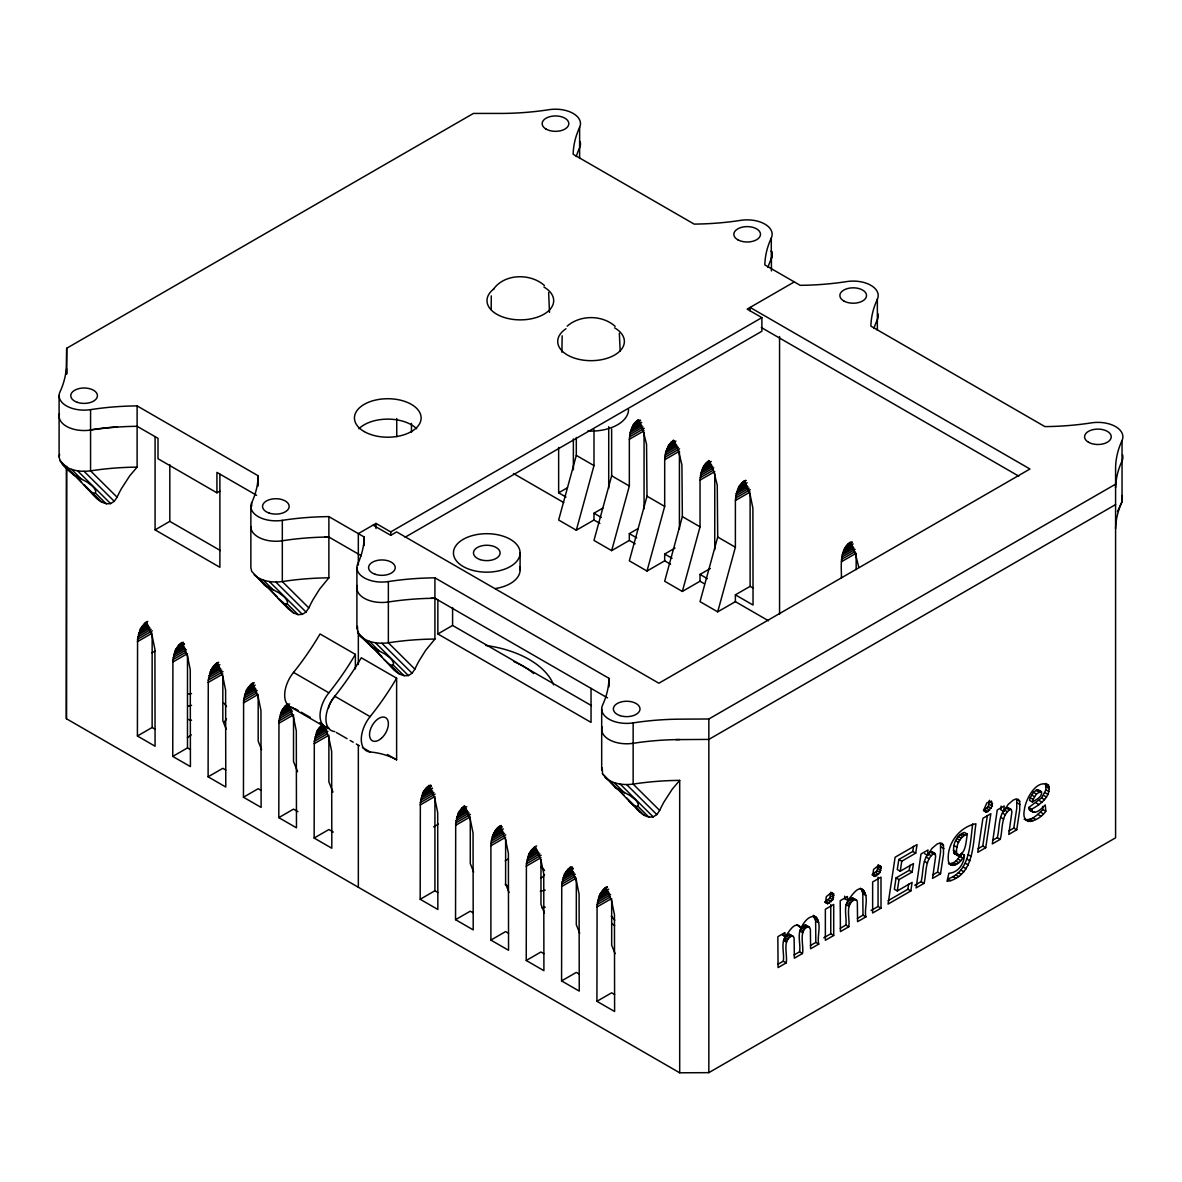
<?xml version="1.0" encoding="UTF-8"?>
<svg xmlns="http://www.w3.org/2000/svg" width="1182" height="1182" viewBox="0 0 1182 1182"><rect width="100%" height="100%" fill="white"/><g stroke="black" fill="none" stroke-linecap="round" stroke-linejoin="round"><path stroke-width="1.5" d="M59.1 395.704L59.1 456.917C60.843 465.619 69.31 471.145 75.84 476.479A35.874 2.364 50 0 1 84.099 485.344C91.915 492.067 98.667 505.275 110.606 503.606L114.27 501.316L117.077 497.194A287.108 165.761 60 0 1 121.465 488.594L129.71 475.844L137.112 467.126L137.112 405.899A190.435 109.941 0 0 0 90.571 409.637A24.999 14.435 0 0 1 59.957 391.966A190.435 109.941 0 0 0 66.428 365.09L66.68 348.262L473.421 113.428L502.453 113.428A190.435 109.956 0 0 0 549.009 109.69A24.999 14.435 0 0 1 579.623 127.375L579.623 158.432M66.68 374.192L66.68 348.262M117.077 497.194L90.571 470.864L90.571 409.637M137.407 736.002L137.57 639.299L140.348 628.972L146.243 622.057L152.138 635.768L154.916 649.317L155.078 746.211L137.407 736.002L152.138 727.491L152.153 635M172.749 756.406L172.912 659.704L175.69 649.376L181.585 642.461L187.48 656.187L190.258 669.721L190.42 766.616L172.749 756.406L187.48 747.91L187.495 655.419M208.106 776.81L208.268 680.123L211.046 669.78L216.941 662.866L222.837 676.592L225.614 690.125L225.777 787.02L208.106 776.81L222.837 768.315L225.777 770.014M59.484 413.597A24.999 14.435 0 0 0 90.571 430.041A190.435 109.941 0 0 1 117.535 427.057L125.351 426.613A190.435 109.941 0 0 1 137.112 426.303L158.019 438.33L158.004 458.734L216.912 492.805L216.941 472.401L256.597 495.288M222.837 675.794L222.837 720.695L226.235 729.205M243.448 797.229L243.61 700.527L246.388 690.199L252.283 683.285L258.178 696.996L260.956 710.545L261.119 807.424L243.448 797.229L258.178 788.719L261.119 790.418M278.804 817.634L278.967 720.931L281.744 710.604L287.64 703.689L293.535 717.4L296.313 730.949L296.475 827.843L278.804 817.634L293.52 809.123L297.938 811.679M324.385 726.782L328.877 737.819L331.654 751.353L331.817 848.248L314.146 838.038L314.309 741.336L317.086 731.008L321.578 725.172M358.338 887.254L358.338 745.502M358.338 664.491L358.338 631.351M358.338 565.085L358.323 533.614L375.994 523.419L390.74 531.915L390.74 535.328L373.054 525.118M420.186 899.266L420.349 802.563L423.126 792.236L429.022 785.321L434.917 799.032L437.695 812.581L437.857 909.475L420.186 899.266L434.917 890.755L434.932 796.446L420.201 804.957M455.543 919.67L455.705 822.967L458.483 812.64L464.378 805.725L470.273 819.451L473.051 832.985L473.214 929.879L455.543 919.67L470.273 911.174L473.214 912.873M490.885 940.089L490.899 845.765C491.121 838.481 493.426 830.473 499.72 826.129L505.615 839.855L508.393 853.389L508.555 950.284L490.885 940.089L505.615 931.579L508.555 933.278M505.63 839.057L505.615 883.959L509.014 892.469M526.241 960.493L526.404 863.791L529.181 853.463L535.077 846.548L540.972 860.26L543.75 873.808L543.912 970.688L526.241 960.493L540.957 951.983L543.912 953.682M540.972 859.477L540.972 904.378L544.37 912.873M566.001 497.061L558.643 492.805L558.643 447.461M561.583 980.897L561.745 884.195L564.523 873.867L570.418 866.953L576.314 880.679L579.091 894.213L579.254 991.107L561.583 980.897L576.314 972.402L579.254 974.101M573.373 469.786L573.373 438.965M576.328 879.881L576.314 924.782L579.712 933.278M576.299 437.429L576.314 455.395L558.643 520.021L576.314 530.216L593.985 465.605L593.999 429.672M596.925 1001.302L597.087 904.599L599.88 894.272L605.775 887.357L611.655 901.083L614.448 914.617L614.61 1011.511L596.925 1001.302L611.655 992.806L614.61 994.505M608.715 488.388L608.73 426.717M611.641 429.096L611.655 475.799L593.985 540.425L611.655 550.635L629.341 486.009L629.341 439.305L630.213 432.435L633.227 424.899L638.177 419.669L643.126 430.617L646.554 444.314L647.012 496.204L629.326 560.829L647.012 571.039L664.683 560.829L670.578 564.228M644.057 508.792L644.072 432.627M647.012 571.039L664.683 506.413L664.698 459.724L665.555 452.839L668.569 445.318L673.518 440.088L678.468 451.022L681.911 464.718L682.354 516.608L664.683 581.234L682.354 591.443L700.025 581.234L704.442 583.79M679.414 529.196L679.428 451.214L664.698 459.724M682.354 591.443L700.04 526.832L700.04 480.128L700.911 473.258L703.911 465.723L708.86 460.492L713.81 471.441L717.252 485.122L717.71 537.027L700.025 601.653L717.71 611.848L735.381 601.653L768.522 620.786M714.755 549.615L714.77 473.435M717.71 611.848L735.381 547.236L735.396 500.533L736.253 493.662L739.267 486.127L744.217 480.897L750.112 494.623L752.89 508.157L753.052 605.051L735.381 594.841L735.381 601.653M735.381 594.841L750.112 586.346L750.112 493.84M794.289 281.922L747.157 309.123L761.888 317.633L761.888 331.241L405.071 537.249M779.559 614.285L779.559 336.575M841.436 578.087C841.525 566.37 839.043 550.147 850.257 542.124L855.207 553.073L858.649 566.754M856.167 569.576L856.167 553.25L841.436 561.76M66.414 466.772L66.414 718.73L679.694 1072.798L708.845 1072.65L1115.586 837.816L1115.586 467.407A190.435 109.941 0 0 1 1122.043 440.531A24.999 14.435 0 0 0 1091.429 422.861A190.435 109.956 0 0 1 1044.888 426.599L870.883 326.129A190.435 109.941 0 0 1 877.354 299.253A24.999 14.435 0 0 0 846.74 281.582A190.435 109.956 0 0 1 800.184 285.32L764.828 264.916A190.435 109.941 0 0 1 771.299 238.04A24.999 14.435 0 0 0 740.686 220.354A190.435 109.956 0 0 1 694.144 224.092L573.152 154.251A190.435 109.941 0 0 1 579.623 127.375M66.606 373.719L66.68 368.666M66.414 718.73L66.68 466.24M927.604 855.369L927.988 849.991L921 854.025L916.109 887.904L924.029 883.338C926.703 873.853 924.442 859.181 934.268 853.315L935.686 855.96L932.554 878.403L940.532 873.808L943.502 854.054L943.472 845.263L942.128 843.372L939.941 842.973L937.001 844.096L931.918 848.454L927.604 855.369L924.664 853.655M491.269 295.855L491.195 309.566M943.472 845.263L940.532 843.564L940.547 852.355L937.577 872.109L932.79 874.872M992.54 840.372L997.298 837.624C999.957 828.154 997.697 813.482 1007.537 807.616L1011.319 809.596L1011.895 811.96L1008.763 834.418L1016.742 829.808L1019.711 810.069L1019.682 801.263L1016.742 799.564L1016.756 808.355L1013.787 828.109L1009.014 830.872M1001.095 806.109L1000.755 809.729L1003.71 811.428L1008.128 804.454L1013.21 800.096L1016.151 798.973L1018.337 799.372L1019.682 801.263M1003.71 811.428L1004.198 805.991L997.224 810.025L992.319 843.904L1000.238 839.338C1002.912 829.853 1000.652 815.181 1010.477 809.315L1011.319 809.596M807.439 927.338L805.474 924.856C794.925 928.742 801.322 943.945 799.534 951.806L794.112 954.938M810.379 945.541L815.816 942.409L815.639 920.97L813.216 915.356C823.691 920.394 816.422 935.612 818.757 944.108L810.616 948.806L810.379 929.052L808.414 926.555C797.865 930.441 804.262 945.644 802.475 953.505L794.348 958.203L794.112 938.227L793.403 936.572L789.236 934.223C778.761 938.198 784.966 953.298 783.252 961.202L777.83 964.335M1045.922 789.857L1045.538 783.474L1048.478 785.173C1051.817 796.269 1040.057 804.617 1031.694 809.168L1028.754 807.469L1041.549 797.939L1045.922 789.857L1048.877 791.556M864.337 891.184L860.245 888.288C870.883 893.164 863.673 908.382 865.933 916.877L857.571 921.694L857.334 901.896L856.595 900.196L852.34 897.877C841.421 901.674 847.302 916.981 845.839 925.078L840.254 928.298M856.595 900.196L855.28 899.576C844.362 903.373 850.242 918.68 848.779 926.777L840.417 931.608L840.195 900.684L847.464 896.488C846.46 907.85 855.605 883.323 863.185 889.987M793.403 936.572L792.191 935.922C781.701 939.897 787.906 954.997 786.207 962.902L778.066 967.6L777.845 936.676L784.937 932.583C783.991 943.65 791.482 921.945 798.146 925.654L801.056 927.855C803.627 922.536 809.36 914.203 816.156 917.069M958.351 855.812L954.273 853.626C951.776 845.943 956.238 834.935 964.409 832.423L967.364 834.123C965.797 841.259 966.418 852.444 958.351 855.812L957.213 855.325C954.716 847.642 959.193 836.634 967.364 834.123M972.742 823.824C970.008 842.884 970.599 871.518 947.801 878.935L950.756 880.634C974.19 872.937 972.875 843.18 975.933 823.78C958.957 826.824 945.836 845.071 948.57 862.106C952.751 870.41 962.547 860.629 964.394 855.147L961.439 853.434C958.957 858.206 954.672 864.337 948.57 863.599L951.525 865.298M888.155 900.64L907.894 889.248L908.648 884.121M913.568 846.297L912.785 851.439L898.822 859.506L897.271 869.538L900.226 871.237L901.763 861.205L915.725 853.138L917.055 844.569L895.114 857.231L888.066 904.097L910.834 890.947L912.105 882.407L897.301 890.947L894.36 889.248L896.059 877.916L909.209 870.336L910.007 865.268M827.681 903.713L824.741 902.014L829.838 898.039L830.71 892.218L833.65 893.917L832.778 899.738L827.681 903.713L825.435 902.442L826.351 896.606L831.404 892.676L833.65 893.917M874.976 876.423L872.035 874.71L877.133 870.735L878.004 864.914L880.945 866.613L880.073 872.434L874.976 876.423L872.73 875.153L873.646 869.302L878.699 865.372L880.945 866.613M897.301 890.947L899.014 879.615L912.149 872.035L913.479 863.584L900.226 871.237M914.75 885.288L921.088 881.624C923.748 872.153 921.487 857.482 931.327 851.616L935.11 853.596M961.01 856.359L961.439 853.434M964.394 855.147C964.143 863.909 958.129 872.626 948.88 873.306L947.018 881.358L950.756 880.634M978.031 848.75L982.774 846.017L987.354 815.595M985.729 847.716L990.841 813.718L982.922 818.284L977.809 852.281L985.729 847.716L982.774 846.017M986.29 812.137L984.311 810.985L984.015 809.33L986.852 802.874L991.476 801.056L992.23 806.065L987.93 811.517L986.29 812.137L983.35 810.438L988.27 806.567L989.364 800.288M59.1 456.917L59.661 454.435M137.112 405.899L258.178 475.799A190.435 109.956 0 0 1 251.707 502.675A24.999 14.435 0 0 0 282.321 520.346A190.435 109.941 0 0 1 328.877 516.623L364.219 537.027A190.435 109.956 0 0 1 357.747 563.903A24.999 14.435 0 0 0 388.361 581.574A190.435 109.941 0 0 1 434.917 577.85L434.917 639.063L425.771 650.174L419.255 660.546A287.108 165.761 60 0 0 414.882 669.13L412.075 673.252L408.411 675.557C396.472 677.212 389.72 664.003 381.889 657.281A35.874 2.364 50 0 0 373.645 648.519L360.244 636.079L357.747 632.592L357.466 626.371M615.305 787.596L618.422 789.842A35.874 2.364 50 0 1 626.682 798.589C629.356 800.968 635.369 809.463 638.339 805.326A35.874 10.741 19.4 0 0 634.926 799.357L629.696 795.338L615.305 787.596L602.539 773.914L602.244 767.694M562.174 335.806L561.893 352.221M1030.231 797.747L1029.522 800.362L1032.462 802.061C1035.846 799.638 1042.391 797.111 1041.549 791.955L1037.116 789.753L1033.423 792.295L1030.231 797.747L1033.171 799.446L1032.462 802.061M86.316 487.841C88.502 489.171 93.836 496.218 95.757 492.067A35.874 10.741 19.4 0 0 92.344 486.098L87.113 482.093L72.826 474.351M328.877 516.623L328.877 577.835L319.731 588.946L313.215 599.318A287.108 165.761 60 0 0 308.827 607.903L306.02 612.025L302.37 614.33L298.1 614.64L287.226 603.839L287.522 602.79A35.874 10.741 19.4 0 0 284.094 596.821L278.878 592.803L264.487 585.06L251.707 571.379L250.865 567.641L250.865 506.413M384.12 659.778C386.292 661.122 391.641 668.155 393.562 664.018A35.874 10.741 19.4 0 0 390.149 658.049L384.918 654.03L370.527 646.273M1033.171 799.446L1036.363 793.994L1040.973 791.467M1117.507 511.525L1122.043 501.759L1122.339 495.539M287.123 604.017L284.094 603.588L275.849 596.053A35.874 2.364 50 0 0 267.605 587.291L264.487 585.06M628.898 801.101C636.108 806.863 642.328 818.86 653.188 816.865L656.852 814.575L659.659 810.438A287.108 165.761 60 0 1 664.048 801.854L672.292 789.103L679.694 780.386L679.694 1072.798M493.485 289.191C504.596 273.411 530.688 273.116 544.474 285.556M567.168 326.158C580.14 314.737 602.303 314.722 615.172 326.38M1024.144 819.303C1031.576 821.387 1037.973 814.221 1042.879 809.537L1042.598 806.39M1048.478 785.173C1036.584 778.406 1025.71 799.106 1024.439 809.374C1020.465 828.257 1039.48 820.84 1045.819 811.236L1045.272 804.957C1041.948 807.808 1037.501 813.822 1032.566 811.842L1031.694 809.168M187.48 737.701L191.233 734.849M216.912 492.805L219.867 491.106M155.078 436.631L155.078 529.876L169.809 521.365L220.384 550.561M144.839 623.121L147.78 621.422M143.539 624.362L146.494 622.648M142.357 625.751L146.775 623.195M141.293 627.287L147.189 623.889M140.348 628.972L147.706 624.717M139.535 630.789L148.371 625.692M138.841 632.739L149.154 626.785M138.279 634.823L150.07 628.011M137.851 637.009L151.119 629.356M137.57 639.299L152.301 630.804M137.422 641.693L152.153 633.183M151.872 652.819L155.064 650.972M178.896 644.766L183.313 642.21M177.714 646.155L182.131 643.599M176.635 647.692L184.008 643.436M175.69 649.376L184.54 644.279M174.877 651.193L183.712 646.096M174.182 653.158L184.495 647.204M173.636 655.227L185.411 648.43M173.207 657.414L186.46 649.76M390.74 531.915L761.888 317.633M172.912 659.704L186.18 652.05M390.74 535.328L396.62 531.915L658.876 683.226L1029.95 469.003L750.112 307.423L750.112 310.836M172.764 662.097L187.495 653.587M215.538 663.944L218.478 662.245M214.238 665.17L218.655 662.614M635.473 421.974L638.413 420.275M213.055 666.559L217.473 664.003M634.291 423.363L640.171 419.965M211.992 668.096L217.887 664.698M633.227 424.899L640.585 420.659M211.046 669.78L219.882 664.683M632.281 426.584L639.639 422.343M210.219 671.612L219.069 666.5M631.454 428.416L641.767 422.462M209.539 673.563L219.852 667.608M630.76 430.366L641.072 424.412M208.978 675.631L220.753 668.835M630.213 432.435L641.989 425.638M208.549 677.818L221.802 670.164M629.784 434.621L643.038 426.968M208.268 680.123L222.999 671.612M629.504 436.926L644.22 428.416M208.121 682.502L222.837 674.006M629.341 439.305L644.072 430.809M558.643 492.805L567.478 487.708M250.88 684.348L253.835 682.649M249.579 685.575L254.012 683.033M670.815 442.378L673.77 440.679M248.397 686.964L252.815 684.422M669.633 443.767L674.05 441.226M247.334 688.515L253.229 685.102M668.569 445.318L675.927 441.063M246.388 690.199L255.223 685.087M667.623 447.003L674.981 442.748M245.575 692.017L254.411 686.919M666.811 448.82L675.646 443.723M244.881 693.967L255.194 688.013M666.116 450.77L676.429 444.816M244.319 696.035L256.11 689.239M665.555 452.839L677.345 446.042M243.906 698.237L257.159 690.583M665.126 455.04L678.394 447.387M243.61 700.527L256.863 692.874M664.845 457.331L679.576 448.82M243.462 702.921L258.193 694.41L258.178 741.099L261.577 749.61M576.314 530.216L593.985 520.021L593.985 513.21L602.82 508.112M284.936 705.994L287.876 704.295M706.171 462.797L709.111 461.098M283.754 707.383L289.649 703.97M704.989 464.186L709.407 461.63M282.69 708.919L288.571 705.521M703.911 465.723L711.283 461.468M281.744 710.604L289.102 706.348M702.965 467.407L710.338 463.152M280.917 712.421L289.753 707.324M702.152 469.224L710.988 464.127M280.237 714.371L290.536 708.417M701.458 471.175L711.771 465.22M279.676 716.455L291.452 709.643M700.911 473.258L712.687 466.447M279.248 718.641L292.501 710.988M700.483 475.445L713.736 467.791M278.967 720.931L292.22 713.278M700.187 477.735L713.455 470.081M278.804 723.325L293.535 714.815L293.52 761.504L297.598 771.713M700.04 480.128L714.77 471.618M430.987 598.314L434.917 598.255L437.857 599.939L437.857 633.951L452.588 625.455L591.414 705.595M611.655 550.635L629.326 540.425L629.326 533.629L638.177 528.517M742.813 481.975L745.753 480.261M741.513 483.202L745.931 480.646M319.096 727.787L323.513 725.231M740.331 484.59L744.749 482.034M318.032 729.324L323.927 725.925M739.267 486.127L745.162 482.729M317.086 731.008L324.459 726.753M738.322 487.811L747.157 482.714M316.274 732.825L325.109 727.728M737.494 489.629L746.344 484.531M315.579 734.79L325.892 728.836M736.814 491.594L747.127 485.639M315.018 736.859L326.808 730.062M736.253 493.662L748.029 486.866M314.604 739.045L327.857 731.392M735.825 495.849L749.078 488.196M314.309 741.336L327.562 733.682M735.544 498.139L750.274 489.643M314.161 743.729L328.892 735.219L328.877 781.923L332.955 792.117M735.396 500.533L750.112 492.037M664.683 560.829L664.683 554.033L674.996 548.079M700.025 581.234L700.025 574.437L710.338 568.483M314.146 838.038L328.877 829.542L333.294 832.084M426.333 787.626L430.75 785.07M847.553 544.429L851.971 541.873M425.151 789.015L431.031 785.602M846.371 545.818L852.266 542.405M424.072 790.551L431.445 786.296M845.307 547.355L851.203 543.956M423.126 792.236L430.499 787.98M844.362 549.039L853.197 543.942M422.314 794.053L432.627 788.098M843.549 550.856L852.385 545.759M421.619 796.003L431.932 790.049M842.855 552.807L853.168 546.852M421.073 798.086L432.848 791.275M842.293 554.89L854.084 548.079M420.644 800.273L433.897 792.62M841.88 557.077L855.133 549.423M420.349 802.563L435.079 794.068M841.584 559.367L854.837 551.713M461.674 808.03L464.615 806.331M460.492 809.419L464.91 806.863M459.429 810.955L466.787 806.7M433.631 826.883L438.419 824.12M458.483 812.64L465.841 808.385M457.656 814.457L466.506 809.36M456.976 816.422L467.289 810.468M456.415 818.491L468.19 811.694M455.986 820.677L469.239 813.024M455.705 822.967L470.436 814.472M455.558 825.361L470.273 816.865L470.273 863.554L473.672 872.065M498.316 827.208L501.271 825.509M497.016 828.434L499.971 826.735M495.834 829.823L501.729 826.425M494.77 831.36L502.143 827.119M493.825 833.044L501.198 828.804M493.012 834.876L503.325 828.922M492.318 836.826L502.631 830.872M491.756 838.895L503.547 832.098M491.343 841.082L504.596 833.428M491.047 843.387L505.778 834.876M434.917 577.85L608.996 678.335A190.435 109.956 0 0 1 602.524 705.211A24.999 14.435 0 0 0 633.138 722.896A190.435 109.941 0 0 1 679.694 719.158L708.845 718.996L1115.572 484.177M490.899 845.765L505.63 837.27M1115.586 504.581L708.845 739.415L675.764 739.622M533.673 847.612L536.613 845.913M532.373 848.839L535.313 847.139M531.191 850.227L535.609 847.686M530.127 851.779L536.007 848.366M529.181 853.463L536.539 849.208M528.354 855.28L537.189 850.183M527.674 857.231L537.973 851.276M527.113 859.299L538.889 852.503M526.684 861.501L539.938 853.847M526.404 863.791L541.12 855.28M526.241 866.184L540.972 857.674M567.715 869.258L572.132 866.702M566.533 870.646L570.95 868.09M565.469 872.183L572.827 867.928M564.523 873.867L573.359 868.77M563.711 875.685L572.546 870.587M563.016 877.635L573.329 871.681M562.455 879.718L574.245 872.907M562.041 881.905L575.294 874.252M561.745 884.195L574.999 876.542M561.598 886.589L576.328 878.078M604.371 888.436L607.312 886.722M603.071 889.662L607.489 887.106M601.889 891.051L606.307 888.495M600.811 892.587L606.706 889.189M599.88 894.272L608.715 889.174M599.052 896.089L607.888 890.992M598.358 898.054L608.671 892.1M597.811 900.123L609.587 893.326M597.383 902.309L610.636 894.656M597.087 904.599L610.355 896.946M596.94 906.993L611.67 898.497L611.67 945.186L615.068 953.697M844.642 896.163L845.056 898.793M823.795 937.799L830.769 933.78L833.709 935.479L833.709 904.422L825.361 909.254L825.361 940.296L833.709 935.479M857.423 918.384L862.993 915.178L865.933 916.877M871.09 910.495L878.049 906.476L881.004 908.175L881.004 877.133L872.641 881.949L872.641 913.006L881.004 908.175M62.454 464.142C70.034 470.835 80.864 472.076 90.571 470.864A190.435 109.941 0 0 1 137.112 467.126M254.204 574.851C261.798 581.544 272.628 582.8 282.321 581.574A190.435 109.941 0 0 1 328.877 577.835M360.244 636.079C367.838 642.772 378.668 644.013 388.361 642.801A190.435 109.941 0 0 1 434.917 639.063M605.036 777.387C612.616 784.094 623.446 785.336 633.138 784.109A190.435 109.941 0 0 1 679.694 780.386M324.947 537.071L328.877 537.027L361.278 555.732M278.08 598.55L288.955 609.351L293.52 612.941L298.1 614.64M954.273 853.626L955.396 854.113M1028.754 807.469L1029.625 810.143L1034.678 812.418M761.297 327.503L1018.751 476.139M576.314 455.395L593.985 465.605M611.655 475.799L629.341 486.009M647.012 496.204L664.683 506.413M682.354 516.608L700.04 526.832M717.71 537.027L735.381 547.236M750.112 586.346L753.052 588.045M593.985 513.21L601.342 517.465M629.326 533.629L636.699 537.869M664.683 554.033L672.041 558.288M700.025 574.437L707.397 578.692M513.476 473.524L563.74 502.557M593.985 520.021L599.88 523.419M629.326 540.425L635.222 543.823M1046.055 785.011L1048.995 786.71M1046.233 786.961L1049.173 788.66M1045.021 792.649L1047.976 794.363M1038.032 789.768L1041.549 791.955M1037.116 789.753L1040.057 791.452M1035.89 790.27L1038.845 791.97M1043.558 795.353L1046.498 797.052M1033.423 792.295L1036.363 793.994M1041.549 797.939L1044.504 799.638M1031.531 794.925L1034.472 796.624M1039.037 800.45L1041.992 802.15M1036.053 802.874L1038.993 804.573M1042.879 809.537L1045.819 811.236M1040.411 812.123L1043.351 813.822M1029.005 808.916L1031.945 810.616M1037.811 814.398L1040.751 816.097M1017.2 802.903L1020.14 804.602M1029.625 810.143L1033.496 812.359M1032.817 817.826L1035.757 819.525M1030.128 819.141L1033.068 820.84M1007.537 807.616L1010.477 809.315M1027.779 819.82L1030.719 821.52M1006.251 808.074L1009.206 809.773M1025.784 819.865L1028.739 821.564M1004.272 809.906L1007.227 811.62M989.659 801.987L992.599 803.686M989.275 804.366L992.23 806.065M1002.351 813.068L1005.291 814.767M988.27 806.567L991.21 808.266M986.778 808.429L989.718 810.143M1000.696 817.338L1003.651 819.037M984.975 809.818L987.93 811.517M1013.787 828.109L1016.742 829.808M997.298 837.624L1000.238 839.338M961.557 833.502L964.497 835.201M959.828 834.773L962.769 836.472M958.262 836.457L961.202 838.156M956.859 838.466L959.799 840.166M955.662 840.712L958.617 842.411M953.963 845.544L956.918 847.243M968.088 854.63L971.043 856.329M953.357 850.227L956.312 851.941M966.935 859.078L969.875 860.777M956.992 853.596L959.932 855.295M953.593 852.296L956.534 853.995M959.695 856.507L962.65 858.206M940.99 846.903L943.93 848.602M965.354 863.244L968.309 864.943M957.893 858.989L960.848 860.703M955.898 860.998L958.838 862.697M963.256 867.056L966.211 868.755M953.638 862.579L956.578 864.278M931.327 851.616L934.268 853.315M951.732 863.451L954.687 865.15M935.553 854.527L932.155 851.897M930.042 852.074L932.997 853.773M950.047 863.776L952.988 865.475M960.907 870.085L963.847 871.784M928.062 853.906L931.002 855.62M958.307 872.656L961.262 874.37M926.141 857.068L929.082 858.767M955.588 874.813L958.528 876.512M912.785 851.439L915.725 853.138M952.869 876.556L955.81 878.256M924.487 861.338L927.427 863.037M937.577 872.109L940.532 873.808M898.822 859.506L901.763 861.205M909.209 870.336L912.149 872.035M607.504 697.882L434.917 598.255A190.435 109.941 0 0 0 388.361 601.993A24.999 14.435 0 0 1 357.289 585.533M921.088 881.624L924.029 883.338M878.329 866.628L881.27 868.327M896.059 877.916L899.014 879.615M878.019 868.696L880.959 870.395M877.133 870.735L880.073 872.434M907.894 889.248L910.834 890.947M875.714 872.597L878.654 874.296M873.823 874.059L876.763 875.759M437.857 633.951L591.044 722.394L591.03 688.382M861.397 889.485L862.254 891.287L865.209 893.001M862.254 891.287L862.801 893.725L865.741 895.424M852.34 897.877L855.28 899.576M850.39 898.512L853.345 900.211M848.839 899.724L851.779 901.423M844.894 898.881L848.011 900.492M847.612 901.26L850.552 902.959M831.035 893.932L833.99 895.631M846.711 902.945L849.651 904.644M846.105 904.599L849.06 906.298M830.724 895.986L833.679 897.699M829.838 898.039L832.778 899.738M828.419 899.901L831.36 901.6M826.528 901.364L829.483 903.063M845.839 925.078L848.779 926.777M155.078 529.876L219.882 567.286L219.882 474.1M814.309 916.611L817.25 918.311M815.122 918.473L818.062 920.172M355.383 668.879L355.383 654.37L320.041 633.966A190.435 109.941 -60 0 1 293.52 672.41A24.999 14.435 -60 0 0 293.52 707.767M362.431 747.541L370.114 751.974A190.435 109.941 -60 0 1 396.62 759.819L396.62 678.187L361.278 657.768A190.435 109.941 -60 0 1 334.772 696.228A24.999 14.435 -60 0 0 334.772 731.569M815.639 920.97L818.579 922.669M805.474 924.856L809.655 927.235M803.716 925.388L806.656 927.102M802.356 926.452L805.297 928.151M799.8 926.378L796.845 924.679L804.188 929.51M800.391 929.377L803.346 931.076M799.815 931.017L802.755 932.716M815.816 942.409L818.757 944.108M789.236 934.223L792.191 935.922M787.493 934.755L790.433 936.454M786.045 935.908L789 937.622M785.439 936.499L782.321 934.888L785.276 936.587M784.922 937.385L787.862 939.084M784.109 938.966L787.049 940.665M783.592 940.444L786.532 942.143M799.534 951.806L802.475 953.505M293.52 672.41L328.877 692.815A24.999 14.435 -60 0 0 328.877 728.171L325.804 726.398M334.772 696.228L370.114 716.632A24.999 14.435 -60 0 0 370.114 751.974M783.252 961.202L786.207 962.902M387.4 754.485L396.62 759.819M295.057 708.653L298.13 710.426M301.218 712.199L310.438 717.518M319.657 722.852L322.73 724.625M336.309 732.456L347.065 738.676M350.138 740.449L353.211 742.222M356.284 743.995L359.358 745.768M289.871 706.629L325.213 727.033M152.138 727.491L155.078 729.205M187.48 747.91L190.42 749.61M434.917 890.755L437.857 892.469M659.659 810.438L633.138 784.109L633.138 722.896M626.682 784.612L656.852 814.575M620.21 784.109L653.188 816.865M614.182 782.676L624.451 792.871M638.044 806.375L648.918 817.176M602.539 773.914L624.096 795.323M626.637 797.85L644.353 815.477M414.882 669.13L388.361 642.801L388.361 581.574M381.889 643.289L412.075 673.252M375.433 642.801L408.411 675.557M369.405 641.353L379.673 651.563M393.266 665.067L404.141 675.868M357.747 632.592L364.1 638.901M371.709 646.451L381.86 656.527M364.219 639.063L373.645 648.43M390.149 664.801L399.575 674.168M308.827 607.903L282.321 581.574L282.321 520.346M275.849 582.076L306.02 612.025M269.378 581.574L302.37 614.33M263.35 580.14L273.633 590.335M263.128 582.711L277.076 596.57M282.158 601.608L288.955 609.351M258.178 577.835L267.605 587.203M284.094 603.588L293.52 612.941M84.099 471.352L114.27 501.316M77.628 470.864L110.606 503.606M71.6 469.417L81.868 479.626M95.461 493.116L106.35 503.916M59.957 460.655L81.514 482.064M84.055 484.59L101.77 502.232M635.517 806.656L639.772 811.901M391.803 666.663L394.995 670.578M92.935 493.411L97.19 498.641M1008.364 807.897L1008.822 808.828M1038.609 790.256L1038.815 791.186M619.338 333.265L620.195 351.335M548.64 292.456L549.497 312.358M862.801 893.725L862.993 915.178M375.994 523.419L376.009 528.517M1122.043 440.531L1122.043 501.759A190.435 109.941 0 0 0 1115.586 528.635M878.049 877.251L878.049 906.476M877.354 299.253L877.354 330.31M830.769 904.555L830.769 933.78M771.418 251.042A24.999 14.435 0 0 1 771.418 258.503L771.418 270.929M771.299 238.04L771.299 258.444A24.999 14.435 0 0 0 771.299 250.968M708.845 718.996L708.845 1072.65M608.996 678.335L608.996 686.845M601.682 708.949L601.682 770.176M520.095 552.94A33.332 19.237 0 0 1 470.111 569.591A33.332 19.237 0 0 1 470.111 536.273A33.332 19.237 0 0 1 520.095 552.94L520.095 569.946M452.588 607.548L452.588 625.455M411.454 423.348L411.454 432.42M396.738 418.472L396.738 436.616M364.219 537.027L364.219 545.523M356.905 567.641L356.905 628.868M258.178 475.799L258.178 486.009M251.707 502.675L251.707 506.073M169.809 464.689L169.809 521.365M628.529 409.474A37.499 21.645 0 0 1 587.779 431.031M679.694 739.563A190.435 109.941 0 0 0 633.138 743.301A24.999 14.435 0 0 1 602.066 726.856M1115.586 487.826A190.435 109.941 0 0 1 1116.118 481.03L1116.872 476.509A190.435 109.941 0 0 1 1120.167 465.339L1122.043 460.936A24.999 14.435 0 0 0 1122.516 454.701M873.912 328.507A190.435 109.941 0 0 1 877.354 319.657A24.999 14.435 0 0 0 877.812 313.422M250.865 526.817A24.999 14.435 0 0 0 282.321 540.765A190.435 109.941 0 0 1 328.877 537.027M90.482 429.864A190.494 109.985 0 0 1 117.491 426.865M580.096 141.53A24.999 14.435 0 0 1 579.623 147.78A190.435 109.941 0 0 0 576.195 156.63M767.975 267.354A190.435 109.941 0 0 1 771.418 258.503M358.929 428.741A33.332 19.237 0 0 1 416.655 428.741M614.61 327.842A33.332 19.237 0 0 1 615.113 354.748A33.332 19.237 0 0 1 568.527 355.619A33.332 19.237 0 0 1 565.986 328.759M543.912 287.019A33.332 19.237 0 0 1 544.917 313.629A33.332 19.237 0 0 1 498.922 315.372A33.332 19.237 0 0 1 493.899 288.91M355.383 654.37A190.435 109.941 -60 0 1 328.877 692.815M328.611 707.841A13.327 7.698 -60 0 1 335.274 696.287M485.772 645.431A91.649 52.909 0 0 1 553.634 684.866M514.007 661.654A83.316 48.107 0 0 1 533.643 673.563M519.592 566.592A33.332 19.237 0 0 1 495.406 588.533M191.528 720.193A13.327 7.698 0 0 1 188.307 719.424M188.307 706.097A13.327 7.698 0 0 1 191.528 705.329M226.53 718.937A33.332 19.237 0 0 1 223.841 722.379M188.041 693.937A33.332 19.237 0 0 1 191.499 693.627M223.841 703.142A33.332 19.237 0 0 1 226.53 706.585M396.62 678.187A190.435 109.941 -60 0 1 370.114 716.632M545.227 890.164A33.332 19.237 0 0 1 540.292 891.184M508.097 886.204A33.332 19.237 0 0 1 505.231 884.299M505.231 860.88A33.332 19.237 0 0 1 508.097 858.989M544.547 874.591A13.327 7.698 0 0 1 541.09 878.034M541.09 867.145A13.327 7.698 0 0 1 544.547 870.602M545.227 907.17A33.332 19.237 0 0 1 541.962 907.894M614.773 920.246A83.316 48.107 0 0 1 611.271 915.976M614.64 925.683A91.649 52.909 0 0 1 612.04 923.556M375.226 574.304A13.327 7.698 0 0 0 395.231 567.641A13.327 7.698 0 0 0 375.226 560.977A13.327 7.698 0 0 0 375.226 574.304M1088.474 442.245A13.327 7.698 0 0 0 1110.784 438.788A13.327 7.698 0 0 0 1094.458 429.362A13.327 7.698 0 0 0 1088.474 442.245M620.003 715.612A13.327 7.698 0 0 0 640.009 708.949A13.327 7.698 0 0 0 620.003 702.285A13.327 7.698 0 0 0 620.003 715.612M843.785 300.967A13.327 7.698 0 0 0 866.081 297.509A13.327 7.698 0 0 0 849.755 288.083A13.327 7.698 0 0 0 843.785 300.967M269.186 513.077A13.327 7.698 0 0 0 289.176 506.413A13.327 7.698 0 0 0 269.186 499.75A13.327 7.698 0 0 0 269.186 513.077M737.731 239.739A13.327 7.698 0 0 0 760.041 236.297A13.327 7.698 0 0 0 743.714 226.87A13.327 7.698 0 0 0 737.731 239.739M546.054 129.074A13.327 7.698 0 0 0 568.365 125.632A13.327 7.698 0 0 0 552.038 116.205A13.327 7.698 0 0 0 546.054 129.074M77.436 402.368A13.327 7.698 0 0 0 97.426 395.689A13.327 7.698 0 0 0 77.436 389.026A13.327 7.698 0 0 0 77.436 402.368M364.219 431.578A33.332 19.237 0 0 0 419.979 422.949A33.332 19.237 0 0 0 379.156 399.383A33.332 19.237 0 0 0 364.219 431.578M480.114 559.603A13.327 7.698 0 0 0 500.104 552.94A13.327 7.698 0 0 0 480.114 546.276A13.327 7.698 0 0 0 480.114 559.603M381.387 738.307A13.327 7.698 -60 0 0 385.613 717.651A13.327 7.698 -60 0 0 369.848 731.643A13.327 7.698 -60 0 0 381.387 738.307"/></g></svg>
